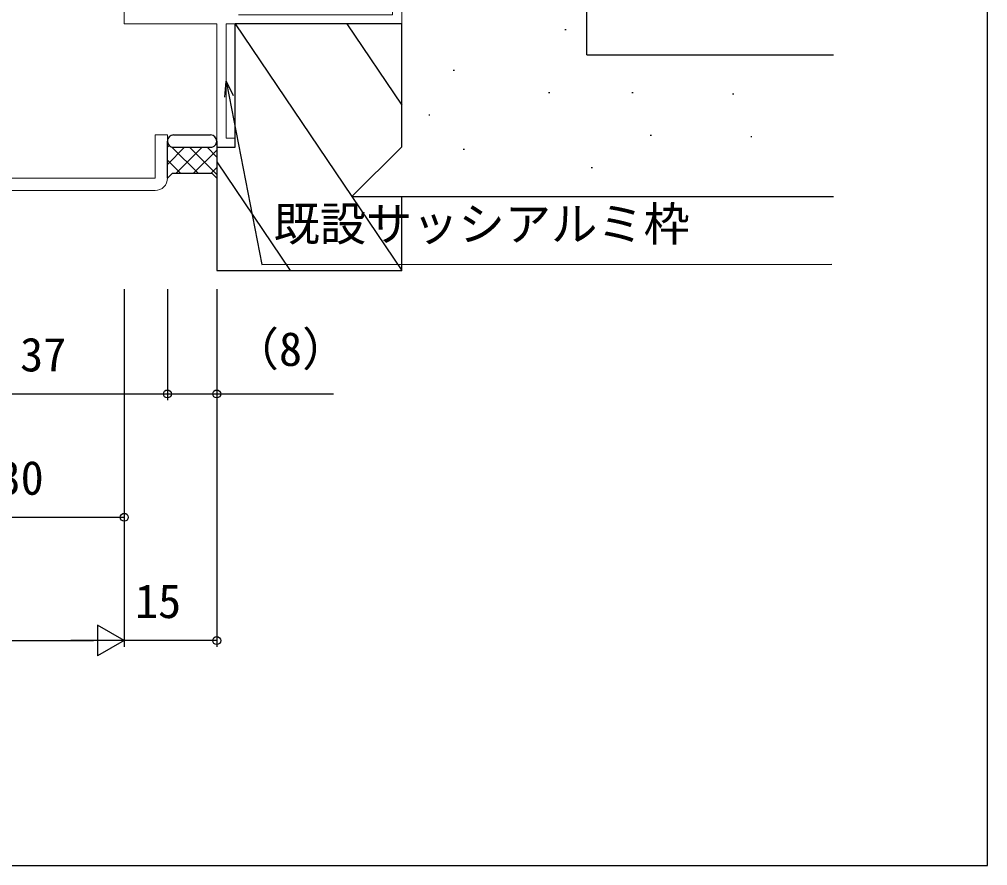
# Model space of a CAD drawing. Units: millimetres, scale not verified. Extents: x -437 to 438, y -554 to 551.
# Drawn here: x 281.2 to 438.2, y -553.7 to -416.4 of the extents above; entities that cross this region are included whole.
import ezdxf
from ezdxf.enums import TextEntityAlignment as Align

# ---------------------------------------------------------------- set-up
doc = ezdxf.new("R2010")
doc.units = ezdxf.units.MM
doc.header["$LTSCALE"] = 4
doc.layers.add('0-2_YKK_11', color=7, linetype='Continuous', lineweight=18)
for name, color, linetype in [('0-4_YKK_13', 4, 'Continuous'), ('0-6_YKK_D', 6, 'Continuous'), ('0-7_YKK_ZWAK', 7, 'Continuous'), ('0-8_YSS_K', 3, 'Continuous')]:
    doc.layers.add(name, color=color, linetype=linetype)
doc.styles.add('ＭＳ ゴシック', font='')
doc.styles.get('ＭＳ ゴシック').set_extended_font_data('MS Gothic')

msp = doc.modelspace()

# ---------------------------------------------------------------- linework, layer by layer
at = {"layer": '0-2_YKK_11', "color": 211}
msp.add_line((270.204, -444.2), (303.204, -444.2), dxfattribs=at)
at = {"layer": '0-2_YKK_11', "color": 4}
msp.add_lwpolyline([(316.7, -358.7), (341.7, -358.7), (341.7, -363.2), (343.2, -363.2), (343.2, -357.2), (313.2, -357.2), (313.2, -395.7), (298.2, -395.7), (298.2, -417.2), (313.2, -417.2), (313.2, -437.2), (316.2, -437.2), (316.2, -435.7), (314.7, -435.7), (314.7, -417.2), (343.2, -417.2), (343.2, -411.2), (341.7, -411.2), (341.7, -415.7), (316.7, -415.7)], dxfattribs=at)
at = {"layer": '0-2_YKK_11', "color": 211}
msp.add_lwpolyline([(305.204, -442.2), (305.204, -435.2), (303.204, -435.2), (303.204, -442.2), (270.204, -442.2)], dxfattribs=at)
msp.add_arc((303.204, -442.2), 2, 270, 0, dxfattribs=at)
at = {"layer": '0-4_YKK_13'}
for p, q in [((305.204, -436.432), (305.24, -436.468)), ((306.204, -435.2), (312.203, -435.2)), ((305.477, -436.887), (305.204, -437.161)), ((307.993, -437.2), (305.204, -439.989)), ((305.936, -437.164), (310.222, -441.45)), ((306.204, -437.2), (312.203, -437.2)), ((310.821, -437.2), (306.571, -441.45)), ((308.801, -437.2), (313.203, -441.602)), ((313.203, -437.647), (309.399, -441.45)), ((311.629, -437.2), (313.203, -438.774)), ((305.204, -439.26), (307.394, -441.45)), ((313.203, -440.476), (312.228, -441.45)), ((305.204, -442.089), (305.26, -442.144))]:
    msp.add_line(p, q, dxfattribs=at)
for points in [[(313.203, -442.2), (312.453, -441.45), (305.954, -441.45), (305.204, -442.2), (305.204, -436.2)], [(313.203, -436.2), (313.203, -442.2), (312.453, -441.45), (305.954, -441.45), (305.204, -442.2)]]:
    msp.add_lwpolyline(points, dxfattribs=at)
for centre, start, end in [((306.204, -436.2), 89.99999, 180), ((306.204, -436.2), 180, 269.99999), ((312.203, -436.2), 360, 89.99999), ((312.203, -436.2), 269.99999, 0), ((312.203, -436.2), 269.99999, 0)]:
    msp.add_arc(centre, 1, start, end, dxfattribs=at)
at = {"layer": '0-6_YKK_D'}
for p, q in [((298.2, -460.2), (298.2, -518.2)), ((298.2, -460.2), (298.2, -498.2)), ((298.2, -460.2), (298.2, -518.2)), ((305.204, -460.2), (305.204, -478.2)), ((305.204, -460.2), (305.204, -478.2)), ((313.2, -460.2), (313.2, -518.2)), ((313.2, -460.2), (313.2, -478.2)), ((268.204, -477.2), (305.204, -477.2)), ((268.204, -497.2), (298.2, -497.2)), ((298.2, -517.2), (293.87, -514.7)), ((293.87, -514.7), (293.87, -519.7)), ((-291.8, -517.2), (293.2, -517.2)), ((298.2, -517.2), (289.54, -517.2)), ((298.2, -517.2), (293.87, -519.7)), ((313.2, -517.2), (298.2, -517.2))]:
    msp.add_line(p, q, dxfattribs=at)
for points in [[(314.518, -429.084), (314.7, -426.45), (315.859, -428.822)], [(314.7, -426.45), (315.188, -428.953), (320.505, -456.202), (412.929, -456.172)], [(305.204, -477.2), (313.2, -477.2), (332.151, -477.2)]]:
    msp.add_lwpolyline(points, dxfattribs=at)
for centre in [(305.204, -477.2), (305.204, -477.2), (313.2, -477.2), (298.2, -497.2), (313.2, -517.2)]:
    msp.add_circle(centre, 0.637, dxfattribs=at)
at = {"layer": '0-7_YKK_ZWAK'}
msp.add_lwpolyline([(-436.8, -553.7), (438.2, -553.7), (438.2, 516.3)], dxfattribs=at)
at = {"layer": '0-8_YSS_K'}
for p, q in [((373.2, -422.2), (373.2, -302.2)), ((316.2, -417.2), (343.2, -457.2)), ((343.2, -417.2), (316.2, -417.2)), ((334.297, -417.2), (343.2, -430.389)), ((343.2, -437.1), (343.2, -417.2)), ((369.65, -418.082), (369.85, -418.082)), ((373.2, -422.2), (413.2, -422.2)), ((351.525, -424.673), (351.725, -424.673)), ((367.014, -428.298), (367.214, -428.298)), ((380.526, -428.298), (380.726, -428.298)), ((396.825, -428.536), (397.025, -428.536)), ((347.571, -431.923), (347.771, -431.923)), ((383.492, -435.219), (383.692, -435.219)), ((399.791, -435.456), (399.991, -435.456)), ((313.2, -437.2), (313.2, -457.2)), ((335.1, -445.2), (343.2, -437.1)), ((353.173, -437.526), (353.373, -437.526)), ((313.2, -439.567), (325.103, -457.2)), ((373.935, -440.492), (374.135, -440.492)), ((335.1, -445.2), (343.2, -445.2)), ((343.2, -445.2), (413.2, -445.2)), ((343.2, -457.2), (343.2, -445.2)), ((313.2, -457.2), (343.2, -457.2))]:
    msp.add_line(p, q, dxfattribs=at)
msp.add_lwpolyline([(313.2, -437.2), (316.2, -437.2), (316.2, -417.2)], dxfattribs=at)

# ---------------------------------------------------------------- texts
at = {"layer": '0-6_YKK_D', "style": 'ＭＳ ゴシック'}
for s, p in [('既設サッシアルミ枠', (322.408, -454.021)), ('（8）', (315.79, -474.305)), ('37', (281.313, -475.2)), ('30', (277.662, -495.2)), ('15', (299.947, -515.2))]:
    msp.add_text(s, height=5.499, dxfattribs=at).set_placement(p, align=Align.BOTTOM_LEFT)

doc.saveas('drawing.dxf')
